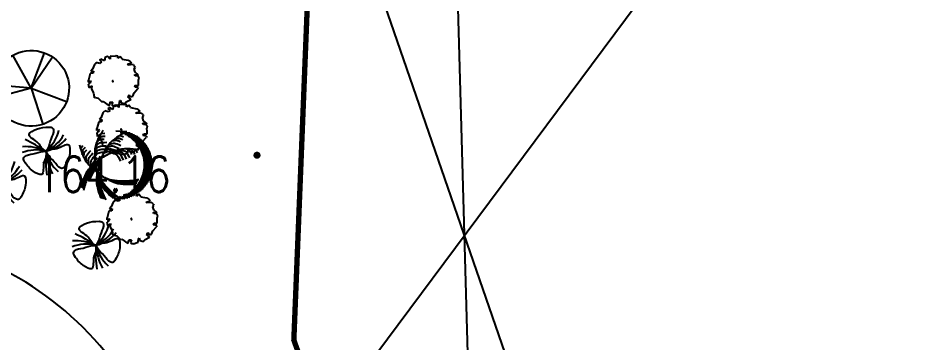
# Model space of a CAD drawing. Extents: x -809667 to 586099, y 3084146 to 3634412.
# Drawn here: x 381806.86 to 381832.26, y 3085769.42 to 3085778.52 of the extents above; entities that cross this region are included whole.
import ezdxf
from ezdxf.enums import TextEntityAlignment as Align

# ---------------------------------------------------------------- set-up
doc = ezdxf.new("R2010")
doc.units = 0
doc.header["$LTSCALE"] = 0.5
doc.linetypes.add('CONTINOUS', pattern=[0])
doc.layers.get('0').update_dxf_attribs({"linetype": 'CONTINUOUS'})
for name, color, linetype in [('A-S-TREE', 95, 'CONTINUOUS'), ('DIM_LEAD', 3, 'CONTINUOUS'), ('dxt', 252, 'CONTINUOUS'), ('GCD', 252, 'CONTINUOUS'), ('TREE', 3, 'CONTINUOUS'), ('TREE1', 7, 'CONTINUOUS'), ('图框', 4, 'CONTINUOUS'), ('树木', 94, 'CONTINUOUS'), ('绿化图层', 84, 'CONTINUOUS'), ('道路', 4, 'CONTINUOUS')]:
    doc.layers.add(name, color=color, linetype=linetype)
doc.styles.get("Standard").update_dxf_attribs({"font": 'rs.shx', "bigfont": 'hztxt.shx'})
doc.linetypes.add('443', pattern='A,5,[169,AAA.SHX,S=0.83,R=0,X=0,Y=0],5', length=10)

# ---------------------------------------------------------------- blocks, each defined once
blk = doc.blocks.new('GC200')
at = {"color": 0, "linetype": 'Continuous', "const_width": 0.2, "flags": 128}
blk.add_lwpolyline([(-0.1, 0, 1), (0.1, 0, 1)], format="xyb", close=True, dxfattribs=at)
blk = doc.blocks.new('TREE1')
at = {"layer": 'A-S-TREE', "color": 0}
for p, q in [((-50, 23), (36, 4021)), ((-50, 23), (-3120, 2586)), ((-49, 22), (-3255, -2371)), ((-49, 23), (-2621, -3042)), ((-50, 23), (629, -3920)), ((-50, 23), (3590, -1636)), ((-50, 23), (3937, -304))]:
    blk.add_line(p, q, dxfattribs=at)
blk.add_ellipse((-50, 22), major_axis=(4000, 0), ratio=1, dxfattribs=at)
blk = doc.blocks.new('T-7')
at = {"layer": 'TREE', "color": 8, "ltscale": 200, "xscale": 0.4020618556701031, "yscale": 0.4020618556701031, "zscale": 0.4020618556701031, "rotation": 199.2879054791862}
blk.add_blockref('TREE1', (4, 110), dxfattribs=at)
blk = doc.blocks.new('03')
at = {"layer": '树木', "color": 0}
for p, q in [((-0.616, 1.295), (-0.765, 0.994)), ((-0.566, 1.329), (-0.714, 1.031)), ((-0.518, 1.358), (-0.665, 1.062)), ((-0.472, 1.383), (-0.618, 1.088)), ((-0.428, 1.405), (-0.573, 1.111)), ((-0.385, 1.424), (-0.53, 1.131)), ((-0.343, 1.441), (-0.488, 1.149)), ((-0.303, 1.456), (-0.447, 1.164)), ((-0.263, 1.468), (-0.407, 1.178)), ((-0.224, 1.479), (-0.367, 1.189)), ((-0.186, 1.489), (-0.329, 1.199)), ((-0.148, 1.496), (-0.291, 1.208)), ((-0.112, 1.503), (-0.254, 1.215)), ((-0.076, 1.508), (-0.218, 1.221)), ((-0.04, 1.512), (-0.182, 1.225)), ((-0.005, 1.516), (-0.147, 1.229)), ((0.029, 1.518), (-0.112, 1.231)), ((0.063, 1.519), (-0.078, 1.232)), ((0.097, 1.519), (-0.045, 1.233)), ((0.13, 1.518), (-0.011, 1.232)), ((0.163, 1.516), (0.021, 1.231)), ((0.195, 1.513), (0.054, 1.229)), ((0.227, 1.51), (0.086, 1.225)), ((0.258, 1.506), (0.117, 1.221)), ((0.289, 1.501), (0.148, 1.217)), ((0.32, 1.495), (0.179, 1.211)), ((0.35, 1.488), (0.209, 1.205)), ((0.38, 1.481), (0.239, 1.198)), ((0.409, 1.473), (0.269, 1.19)), ((0.438, 1.464), (0.298, 1.182)), ((0.467, 1.455), (0.327, 1.173)), ((0.496, 1.445), (0.356, 1.163)), ((0.524, 1.434), (0.384, 1.152)), ((0.552, 1.423), (0.412, 1.141)), ((0.579, 1.411), (0.44, 1.129)), ((0.606, 1.398), (0.467, 1.117)), ((0.633, 1.384), (0.494, 1.104)), ((0.66, 1.37), (0.521, 1.09)), ((0.686, 1.355), (0.547, 1.075)), ((0.712, 1.34), (0.573, 1.06)), ((0.737, 1.324), (0.598, 1.044)), ((0.762, 1.307), (0.624, 1.028)), ((0.787, 1.289), (0.649, 1.01)), ((0.811, 1.271), (0.673, 0.992)), ((-0.875, 1.043), (-1.045, 0.699)), ((-0.794, 1.14), (-0.951, 0.823)), ((-0.728, 1.204), (-0.881, 0.896)), ((-0.67, 1.254), (-0.82, 0.951)), ((-0.254, 0.932), (-0.216, 0.957)), ((-0.216, 0.957), (-0.187, 0.974)), ((-0.197, 1.084), (-0.062, 1.101)), ((-0.187, 0.974), (-0.161, 0.985)), ((-0.161, 0.985), (-0.138, 0.991)), ((-0.138, 0.991), (-0.113, 0.992)), ((-0.113, 0.992), (-0.083, 0.991)), ((-0.083, 0.991), (-0.047, 0.988)), ((0.835, 1.252), (0.697, 0.974)), ((0.859, 1.233), (0.721, 0.954)), ((0.883, 1.212), (0.745, 0.934)), ((0.906, 1.191), (0.768, 0.913)), ((0.928, 1.169), (0.791, 0.892)), ((0.95, 1.146), (0.813, 0.869)), ((0.972, 1.123), (0.835, 0.846)), ((0.994, 1.098), (0.857, 0.822)), ((1.015, 1.073), (0.878, 0.797)), ((1.035, 1.047), (0.899, 0.771)), ((1.055, 1.02), (0.919, 0.744)), ((1.075, 0.992), (0.939, 0.717)), ((1.094, 0.963), (0.958, 0.688)), ((-0.86, 0.779), (-0.766, 0.877)), ((-0.808, 0.625), (-0.795, 0.668)), ((-0.795, 0.668), (-0.782, 0.7)), ((-0.782, 0.7), (-0.769, 0.724)), ((-0.769, 0.724), (-0.755, 0.744)), ((-0.755, 0.744), (-0.737, 0.761)), ((-0.737, 0.761), (-0.713, 0.779)), ((-0.733, 0.625), (-0.719, 0.645)), ((-0.719, 0.645), (-0.701, 0.662)), ((-0.713, 0.779), (-0.683, 0.8)), ((-0.701, 0.662), (-0.677, 0.68)), ((-0.677, 0.68), (-0.647, 0.701)), ((-0.576, 0.612), (-0.512, 0.669)), ((-0.378, 0.625), (-0.337, 0.672)), ((-0.337, 0.801), (-0.289, 0.833)), ((-0.337, 0.672), (-0.302, 0.707)), ((-0.302, 0.9), (-0.254, 0.932)), ((-0.302, 0.707), (-0.271, 0.733)), ((-0.289, 0.833), (-0.251, 0.857)), ((-0.271, 0.733), (-0.237, 0.751)), ((-0.251, 0.857), (-0.221, 0.874)), ((-0.248, 0.632), (-0.208, 0.644)), ((-0.237, 0.751), (-0.198, 0.763)), ((-0.221, 0.874), (-0.196, 0.885)), ((-0.208, 0.644), (-0.158, 0.651)), ((-0.198, 0.763), (-0.148, 0.77)), ((-0.196, 0.885), (-0.172, 0.891)), ((-0.172, 0.891), (-0.147, 0.893)), ((-0.158, 0.651), (-0.092, 0.656)), ((-0.148, 0.77), (-0.082, 0.775)), ((-0.147, 0.893), (-0.118, 0.892)), ((-0.118, 0.892), (-0.081, 0.889)), ((-0.092, 0.656), (-0.007, 0.66)), ((-0.082, 0.775), (0.003, 0.779)), ((1.112, 0.933), (0.977, 0.658)), ((1.13, 0.902), (0.995, 0.628)), ((1.148, 0.869), (1.012, 0.596)), ((1.165, 0.835), (1.029, 0.562)), ((1.181, 0.8), (1.046, 0.528)), ((1.196, 0.764), (1.061, 0.492)), ((1.211, 0.725), (1.076, 0.454)), ((1.224, 0.685), (1.09, 0.415)), ((1.237, 0.643), (1.103, 0.373)), ((-1.175, 0.191), (-1.137, 0.321)), ((-0.825, 0.57), (-0.808, 0.625)), ((-0.789, 0.471), (-0.772, 0.526)), ((-0.772, 0.526), (-0.759, 0.569)), ((-0.759, 0.569), (-0.746, 0.601)), ((-0.746, 0.601), (-0.733, 0.625)), ((-0.711, 0.308), (-0.708, 0.371)), ((-0.708, 0.371), (-0.704, 0.42)), ((-0.704, 0.42), (-0.696, 0.46)), ((-0.696, 0.46), (-0.681, 0.495)), ((-0.681, 0.495), (-0.658, 0.529)), ((-0.658, 0.529), (-0.623, 0.567)), ((-0.642, 0.272), (-0.637, 0.322)), ((-0.637, 0.322), (-0.629, 0.362)), ((-0.629, 0.362), (-0.615, 0.396)), ((-0.623, 0.567), (-0.576, 0.612)), ((-0.615, 0.396), (-0.591, 0.43)), ((-0.591, 0.43), (-0.557, 0.468)), ((-0.557, 0.468), (-0.509, 0.513)), ((-0.548, 0.298), (-0.525, 0.332)), ((-0.525, 0.332), (-0.49, 0.369)), ((-0.509, 0.513), (-0.445, 0.57)), ((-0.49, 0.369), (-0.442, 0.414)), ((-0.442, 0.414), (-0.379, 0.471)), ((-0.426, 0.289), (-0.378, 0.334)), ((-0.4, 0.285), (-0.358, 0.332)), ((-0.399, 0.387), (-0.358, 0.435)), ((-0.388, 0.506), (-0.347, 0.553)), ((-0.378, 0.334), (-0.314, 0.391)), ((-0.358, 0.435), (-0.323, 0.47)), ((-0.358, 0.332), (-0.324, 0.368)), ((-0.347, 0.553), (-0.313, 0.589)), ((-0.324, 0.368), (-0.292, 0.394)), ((-0.323, 0.47), (-0.292, 0.496)), ((-0.313, 0.589), (-0.281, 0.615)), ((-0.292, 0.496), (-0.259, 0.514)), ((-0.292, 0.394), (-0.259, 0.411)), ((-0.281, 0.615), (-0.248, 0.632)), ((-0.259, 0.514), (-0.219, 0.525)), ((-0.259, 0.411), (-0.219, 0.423)), ((-0.219, 0.525), (-0.169, 0.533)), ((-0.219, 0.423), (-0.169, 0.43)), ((-0.169, 0.533), (-0.103, 0.538)), ((-0.169, 0.43), (-0.104, 0.435)), ((-0.104, 0.435), (-0.018, 0.439)), ((-0.103, 0.538), (-0.018, 0.542)), ((1.248, 0.599), (1.115, 0.33)), ((1.259, 0.552), (1.126, 0.284)), ((1.267, 0.502), (1.135, 0.235)), ((1.274, 0.449), (1.143, 0.183)), ((1.279, 0.391), (1.149, 0.127)), ((1.282, 0.328), (1.152, 0.066)), ((-1.07, 0.184), (-1.066, 0.208)), ((-1.07, 0.157), (-1.07, 0.184)), ((-1.066, 0.123), (-1.07, 0.157)), ((-1.066, 0.208), (-1.058, 0.232)), ((-1.059, 0.078), (-1.066, 0.123)), ((-1.048, 0.021), (-1.059, 0.078)), ((-1.058, 0.232), (-1.045, 0.259)), ((-1.045, 0.259), (-1.028, 0.291)), ((-0.992, 0.113), (-0.988, 0.137)), ((-0.992, 0.086), (-0.992, 0.113)), ((-0.988, 0.052), (-0.992, 0.086)), ((-0.988, 0.137), (-0.98, 0.161)), ((-0.981, 0.007), (-0.988, 0.052)), ((-0.97, -0.05), (-0.981, 0.007)), ((-0.98, 0.161), (-0.967, 0.188)), ((-0.967, 0.188), (-0.95, 0.22)), ((-0.886, 0.022), (-0.881, 0.063)), ((-0.882, -0.016), (-0.886, 0.022)), ((-0.881, 0.063), (-0.867, 0.112)), ((-0.867, 0.112), (-0.846, 0.174)), ((-0.846, 0.174), (-0.816, 0.254)), ((-0.781, -0.035), (-0.776, 0.006)), ((-0.776, 0.006), (-0.763, 0.055)), ((-0.763, 0.055), (-0.741, 0.118)), ((-0.741, 0.118), (-0.711, 0.197)), ((-0.658, -0.001), (-0.636, 0.061)), ((-0.644, 0.21), (-0.642, 0.272)), ((-0.636, 0.061), (-0.606, 0.141)), ((-0.577, 0.111), (-0.575, 0.174)), ((-0.575, 0.174), (-0.571, 0.223)), ((-0.571, 0.223), (-0.563, 0.263)), ((-0.564, -0.042), (-0.542, 0.02)), ((-0.563, 0.263), (-0.548, 0.298)), ((-0.542, 0.02), (-0.512, 0.1)), ((-0.513, 0.031), (-0.511, 0.094)), ((-0.511, 0.094), (-0.507, 0.143)), ((-0.507, 0.143), (-0.498, 0.183)), ((-0.498, 0.183), (-0.484, 0.218)), ((-0.484, 0.218), (-0.46, 0.252)), ((-0.46, 0.252), (-0.426, 0.289)), ((1.256, 0.074), (1.135, -0.17)), ((1.273, 0.175), (1.147, -0.078)), ((1.28, 0.257), (1.152, -0.001)), ((-0.871, -0.055), (-0.882, -0.016)), ((-0.852, -0.1), (-0.871, -0.055)), ((-0.825, -0.157), (-0.852, -0.1)), ((-0.778, -0.072), (-0.781, -0.035)), ((-0.766, -0.112), (-0.778, -0.072)), ((-0.747, -0.157), (-0.766, -0.112)), ((-0.72, -0.214), (-0.747, -0.157)), ((-0.676, -0.091), (-0.671, -0.05)), ((-0.673, -0.129), (-0.676, -0.091)), ((-0.662, -0.168), (-0.673, -0.129)), ((-0.671, -0.05), (-0.658, -0.001)), ((-0.642, -0.214), (-0.662, -0.168)), ((-0.615, -0.27), (-0.642, -0.214)), ((-0.582, -0.132), (-0.577, -0.091)), ((-0.579, -0.17), (-0.582, -0.132)), ((-0.568, -0.209), (-0.579, -0.17)), ((-0.577, -0.091), (-0.564, -0.042)), ((-0.549, -0.255), (-0.568, -0.209)), ((-0.522, -0.311), (-0.549, -0.255)), ((-0.507, -0.373), (-0.545, -0.296)), ((-0.413, -0.332), (-0.451, -0.255)), ((1.213, -0.081), (1.117, -0.275)), ((-0.969, -0.678), (-1.039, -0.562)), ((-0.93, -0.537), (-0.942, -0.502)), ((-0.919, -0.564), (-0.93, -0.537)), ((-0.908, -0.586), (-0.919, -0.564)), ((-0.893, -0.606), (-0.908, -0.586)), ((-0.872, -0.624), (-0.893, -0.606)), ((-0.845, -0.645), (-0.872, -0.624)), ((-0.825, -0.529), (-0.837, -0.494)), ((-0.814, -0.556), (-0.825, -0.529)), ((-0.803, -0.578), (-0.814, -0.556)), ((-0.788, -0.597), (-0.803, -0.578)), ((-0.767, -0.616), (-0.788, -0.597)), ((-0.733, -0.449), (-0.77, -0.372)), ((-0.74, -0.637), (-0.767, -0.616)), ((-0.702, -0.507), (-0.733, -0.449)), ((-0.675, -0.55), (-0.702, -0.507)), ((-0.648, -0.582), (-0.675, -0.55)), ((-0.62, -0.411), (-0.658, -0.334)), ((-0.618, -0.605), (-0.648, -0.582)), ((-0.589, -0.469), (-0.62, -0.411)), ((-0.582, -0.623), (-0.618, -0.605)), ((-0.562, -0.512), (-0.589, -0.469)), ((-0.536, -0.64), (-0.582, -0.623)), ((-0.535, -0.543), (-0.562, -0.512)), ((-0.506, -0.567), (-0.535, -0.543)), ((-0.476, -0.431), (-0.507, -0.373)), ((-0.469, -0.585), (-0.506, -0.567)), ((-0.449, -0.474), (-0.476, -0.431)), ((-0.423, -0.602), (-0.469, -0.585)), ((-0.422, -0.505), (-0.449, -0.474)), ((-0.363, -0.621), (-0.423, -0.602)), ((-0.393, -0.529), (-0.422, -0.505)), ((-0.382, -0.39), (-0.413, -0.332)), ((-0.356, -0.547), (-0.393, -0.529)), ((-0.355, -0.433), (-0.382, -0.39)), ((-0.31, -0.564), (-0.356, -0.547)), ((-0.328, -0.465), (-0.355, -0.433)), ((-0.299, -0.488), (-0.328, -0.465)), ((-0.25, -0.583), (-0.31, -0.564)), ((-0.262, -0.506), (-0.299, -0.488)), ((-0.216, -0.524), (-0.262, -0.506)), ((-0.156, -0.542), (-0.216, -0.524)), ((-0.807, -0.67), (-0.845, -0.645)), ((-0.758, -0.701), (-0.807, -0.67)), ((-0.703, -0.661), (-0.74, -0.637)), ((-0.653, -0.692), (-0.703, -0.661)), ((-0.476, -0.659), (-0.536, -0.64))]:
    blk.add_line(p, q, dxfattribs=at)
for centre, radius, start, end in [((1.529, 0.053), 2.01, 145.484, 157.144), ((1.13, 1.067), 2.01, 184.5918, 196.2518), ((0.723, 0.392), 1.136, 157.144, 178.0247), ((-1.037, 1.127), 2.015, 333.2953, 346.1281), ((-1.695, 1.287), 2.564, 344.0494, 348.9103), ((-1.525, 1.295), 2.429, 341.9996, 346.9383), ((-0.949, 1.103), 1.865, 340.6014, 347.749), ((-0.615, 0.978), 1.543, 341.8041, 348.6651), ((0.29, 0.822), 1.136, 196.2518, 217.1325), ((2.203, 0.341), 2.616, 178.0247, 188.7387), ((-1.695, 1.287), 2.564, 331.6293, 339.1884), ((-0.949, 1.103), 1.865, 330.5829, 340.6014), ((-1.525, 1.295), 2.429, 336.1061, 341.9996), ((-1.695, 1.287), 2.564, 339.1884, 344.0494), ((-0.615, 0.978), 1.543, 333.0784, 341.8041), ((0.455, 1.367), 2.01, 212.167, 223.827), ((1.471, 1.716), 2.616, 217.1325, 227.8465), ((-1.525, 1.295), 2.429, 320.6626, 328.3844), ((-1.695, 1.287), 2.564, 324.0702, 331.6293), ((-0.615, 0.978), 1.543, 310.3156, 321.697), ((-0.949, 1.103), 1.865, 321.6616, 330.5829), ((-0.255, 0.733), 1.141, 313.3698, 333.2953), ((-1.525, 1.295), 2.429, 328.3844, 336.1061), ((-0.615, 0.978), 1.543, 321.697, 333.0784), ((-0.176, 0.762), 1.136, 223.827, 244.7077), ((0.457, 2.1), 2.616, 244.7077, 255.4217), ((2.109, 0.327), 2.521, 188.7387, 199.6532), ((1.426, 0.349), 1.865, 199.0237, 207.9449), ((1.834, 0.799), 2.429, 206.9459, 214.6677), ((1.407, 1.646), 2.521, 227.8465, 238.7609), ((-1.203, 1.737), 2.521, 302.4554, 313.3698), ((-0.949, 1.103), 1.865, 312.7403, 321.6616), ((-0.232, 2.062), 2.564, 284.5956, 292.1547), ((0.1, 1.47), 2.015, 286.2616, 299.0944), ((-0.11, 1.943), 2.429, 289.0724, 294.9659), ((-0.232, 2.062), 2.564, 292.1547, 297.0157), ((0.142, 1.391), 1.865, 293.5677, 300.7153), ((-0.11, 1.943), 2.429, 294.9659, 299.9046), ((0.278, 1.061), 1.543, 294.7704, 301.6313), ((-0.232, 2.062), 2.564, 297.0157, 301.8766), ((-0.706, 0.442), 1.136, 270.8607, 291.7414), ((1.894, 0.958), 2.564, 210.3535, 217.9126), ((1.177, 0.094), 1.543, 196.5989, 207.9803), ((-1.254, 1.817), 2.616, 291.7414, 302.4554), ((0.808, -0.138), 1.141, 199.6532, 219.5786), ((1.426, 0.349), 1.865, 207.9449, 216.8662), ((0.433, 2.009), 2.521, 255.4217, 266.3361), ((1.177, 0.094), 1.543, 207.9803, 219.3617), ((1.834, 0.799), 2.429, 214.6677, 222.3894), ((1.894, 0.958), 2.564, 217.9126, 225.4718), ((0.863, 1.233), 1.865, 238.1314, 247.0527), ((0.896, 1.839), 2.429, 246.0537, 253.7754), ((0.842, 2.001), 2.564, 249.4612, 257.0204), ((0.831, 0.877), 1.543, 235.7067, 247.0881), ((0.142, 1.391), 1.865, 265.7066, 274.6279), ((-0.11, 1.943), 2.429, 273.6289, 281.3506), ((-0.232, 2.062), 2.564, 277.0364, 284.5956), ((0.278, 1.061), 1.543, 263.2819, 274.6633), ((0.691, 0.465), 1.141, 238.7609, 258.6864), ((0.863, 1.233), 1.865, 247.0527, 255.974), ((0.896, 1.839), 2.429, 253.7754, 261.4972), ((0.831, 0.877), 1.543, 247.0881, 258.4695), ((0.842, 2.001), 2.564, 257.0204, 264.5795), ((0.345, 0.631), 1.141, 266.3361, 286.2616), ((0.142, 1.391), 1.865, 274.6279, 283.5492), ((-0.11, 1.943), 2.429, 281.3506, 289.0724), ((0.278, 1.061), 1.543, 274.6633, 286.0447), ((0.863, 1.233), 1.865, 255.974, 265.9925), ((0.831, 0.877), 1.543, 258.4695, 267.1952), ((0.896, 1.839), 2.429, 261.4972, 267.3907), ((0.142, 1.391), 1.865, 283.5492, 293.5677), ((0.842, 2.001), 2.564, 264.5795, 269.4404), ((0.278, 1.061), 1.543, 286.0447, 294.7704), ((0.863, 1.233), 1.865, 265.9925, 273.1401), ((0.896, 1.839), 2.429, 267.3907, 272.3294), ((0.842, 2.001), 2.564, 269.4404, 274.3014), ((-0.719, 1.316), 2.01, 259.2007, 270.8607), ((1.483, 0.42), 2.015, 219.5786, 232.4114), ((1.426, 0.349), 1.865, 216.8662, 226.8847), ((1.177, 0.094), 1.543, 219.3617, 228.0874), ((1.834, 0.799), 2.429, 222.3894, 228.2829), ((1.894, 0.958), 2.564, 225.4718, 230.3327), ((0.863, 1.323), 2.015, 258.6864, 271.5192), ((0.831, 0.877), 1.543, 267.1952, 274.0561), ((1.177, 0.094), 1.543, 228.0874, 234.9484), ((1.426, 0.349), 1.865, 226.8847, 234.0323), ((1.834, 0.799), 2.429, 228.2829, 233.2216), ((1.894, 0.958), 2.564, 230.3327, 235.1936)]:
    blk.add_arc(centre, radius, start, end, dxfattribs=at)
blk = doc.blocks.new('*E54')
at = {"layer": 'TREE', "color": 0}
blk.add_ellipse((-2.37, 3.56), major_axis=(2.7, 1.39), ratio=1, start_param=0.518575, end_param=0.519414, dxfattribs=at)
blk = doc.blocks.new('A$C4C586FE1')
at = {"layer": 'TREE', "color": 0}
for p, q in [((570, 2555), (514, 2441)), ((785, 2557), (585, 2566)), ((842, 2436), (785, 2557)), ((1100, 2801), (873, 2660)), ((873, 2660), (885, 2449)), ((1294, 2743), (1193, 2819)), ((1261, 2599), (1294, 2743)), ((1389, 2617), (1261, 2599)), ((1418, 2836), (1389, 2617)), ((1787, 2660), (1418, 2836)), ((1875, 2686), (1787, 2660)), ((2108, 2532), (1875, 2686)), ((2273, 2551), (2261, 2516)), ((208, 2079), (171, 1878)), ((330, 2136), (208, 2079)), ((514, 2441), (288, 2276)), ((288, 2276), (288, 2250)), ((288, 2250), (484, 2157)), ((422, 2031), (330, 2136)), ((484, 2157), (422, 2031)), ((885, 2449), (842, 2436)), ((2261, 2516), (2108, 2532)), ((2411, 2297), (2336, 2500)), ((2434, 2275), (2411, 2297)), ((2565, 2086), (2434, 2275)), ((2577, 1905), (2565, 2086)), ((2688, 2051), (2577, 1905)), ((6, 1547), (198, 1550)), ((171, 1878), (16, 1628)), ((198, 1550), (173, 1443)), ((2666, 1735), (2772, 1843)), ((2724, 1646), (2666, 1735)), ((2799, 1744), (2724, 1646)), ((2788, 1244), (2821, 1629)), ((173, 1443), (0, 1425)), ((0, 1425), (27, 1279)), ((27, 1279), (67, 1102)), ((67, 988), (67, 1102)), ((2632, 1202), (2788, 1244)), ((2635, 1086), (2632, 1202)), ((2775, 1105), (2635, 1086)), ((2702, 978), (2775, 1105)), ((67, 988), (157, 906)), ((335, 852), (122, 842)), ((123, 841), (320, 727)), ((157, 906), (291, 931)), ((291, 931), (335, 852)), ((320, 727), (414, 564)), ((414, 564), (369, 464)), ((2275, 501), (2371, 599)), ((2371, 599), (2563, 580)), ((2643, 702), (2702, 978)), ((513, 326), (783, 402)), ((827, 368), (610, 253)), ((783, 402), (827, 368)), ((1176, 133), (821, 132)), ((1176, 133), (1302, 10)), ((1302, 10), (1413, 132)), ((1413, 132), (1432, 0)), ((1540, 5), (1587, 59)), ((1587, 59), (1859, 85)), ((1826, 254), (2000, 124)), ((1859, 85), (1826, 254)), ((2130, 415), (2352, 350)), ((2132, 192), (2130, 415)), ((2419, 413), (2275, 501))]:
    blk.add_line(p, q, dxfattribs=at)
at = {"layer": 'TREE', "color": 0, "extrusion": (0, 0, -1)}
for major_axis, start_param, end_param in [((1003, 1003), -1.426629, -1.413216), ((1003, 1003), -1.011805, -0.945114), ((1003, 1003), -0.139248, -0.081961), ((839, 1144), 0.475418, 0.633835), ((1003, 1003), 4.017991, 4.075425), ((1003, 1003), 0.553886, 0.636541), ((1003, 1003), 1.314933, 1.417635), ((839, 1143), 3.200433, 3.340883), ((839, 1144), 2.942836, 3.115157), ((1003, 1003), 2.270337, 2.346427), ((1003, 1003), 1.829101, 1.934165), ((1003, 1003), 1.573401, 1.638153)]:
    blk.add_ellipse((1418, 1418), major_axis=major_axis, ratio=1, start_param=start_param, end_param=end_param, dxfattribs=at)
at = {"layer": 'TREE', "color": 0, "linetype": 'Continuous'}
for start_param, end_param in [(0.01341, 3.155003), (3.155003, 6.296595)]:
    blk.add_ellipse((1466, 1447), major_axis=(19.2, 19.2), ratio=1, start_param=start_param, end_param=end_param, dxfattribs=at)
at = {"layer": 'TREE', "color": 8, "linetype": 'CONTINOUS', "extrusion": (0, 0, -1), "xscale": 467.4085850556439, "yscale": 467.4085850556439, "zscale": -467.4085850556439, "rotation": 278.9250190116231}
blk.add_blockref('*E54', (-2893, 66), dxfattribs=at)
blk = doc.blocks.new('白玉兰')
at = {"color": 0}
for centre, radius, start, end in [((-1261, 1665), 2054, 309.3934, 347.1655), ((-4729, -6984), 8429, 56.1879, 65.279), ((-713, 1844), 1941, 291.8214, 332.6346), ((-478, 2077), 2115, 283.2993, 320.8528), ((-559, -2135), 2214, 76.7033, 111.4018), ((-1148, -2037), 2310, 61.625, 95.1491), ((4371, -556), 4392, 172.1708, 190.6677), ((2827, 107), 2821, 182.2544, 209.8868), ((2146, 475), 2185, 193.3063, 228.4107)]:
    blk.add_arc(centre, radius, start, end, dxfattribs=at)
for points in [[(-33, 16), (-233, 73), (-342, 562), (-1254, 922), (-425, 1375), (-33, 1392), (376, 1386), (477, 1091), (236, 716), (185, 277), (29, 67), (-7, 18)], [(36, -22), (99, -220), (-250, -580), (-51, -1540), (-885, -1095), (-1114, -777), (-1334, -432), (-1142, -186), (-697, -181), (-301, 17), (-41, 2), (21, -1)], [(8, 31), (155, 177), (635, 34), (1395, 653), (1385, -291), (1209, -641), (1004, -995), (697, -939), (487, -546), (129, -287), (22, -49), (-3, 7)]]:
    blk.add_open_spline(points, degree=3, knots=[0, 0, 0, 0, 621.989778, 1340.944545, 1869.007736, 2592.427455, 2798.699245, 2915.827596, 3435.261502, 4029.77129, 4212.300518, 4212.300518, 4212.300518, 4212.300518], dxfattribs=at)

msp = doc.modelspace()

# ---------------------------------------------------------------- linework, layer by layer
at = {"layer": 'DIM_LEAD', "linetype": 'Continuous'}
msp.add_line((381819.761, 3085758.917), (381818.463, 3085804.652), dxfattribs=at)
at = {"layer": 'dxt', "color": 252, "linetype": 'Continuous'}
msp.add_lwpolyline([(381661.705, 3085560.704), (381978.444, 3085986.058)], dxfattribs=at)
at = {"layer": 'dxt', "color": 252, "linetype": 'Continuous', "elevation": -855.223, "flags": 128}
msp.add_lwpolyline([(381822.317, 3085764.062), (381822.031, 3085764.75), (381816.25, 3085781.5), (381832.136, 3085789.215), (381840.099, 3085772.566)], close=True, dxfattribs=at)
at = {"layer": 'dxt', "color": 252, "linetype": '443', "const_width": 0.15, "flags": 128}
msp.add_lwpolyline([(381815.188, 3085784.25), (381814.594, 3085769.5), (381815.406, 3085767.25)], dxfattribs=at)
at = {"layer": '道路', "linetype": 'Continuous'}
msp.add_arc((381802.346, 3085763.463), 9, 32.0138, 125.5035, dxfattribs=at)

# ---------------------------------------------------------------- block references
at = {"layer": 'GCD', "color": 8, "linetype": 'Continuous'}
ref = msp.add_blockref('GC200', (381813.561, 3085774.68, 164.157), dxfattribs=dict(at, xscale=0.5, yscale=0.5, zscale=0.5))
ref.add_attrib('height', '164.16', dxfattribs={"linetype": 'Continuous', "height": 1, "width": 0.8}).set_placement((381807.364, 3085774.149, 164.157), align=Align.MIDDLE_LEFT)
at = {"layer": 'TREE1', "color": 8, "xscale": 0.000659999999916181, "yscale": 0.000659999999916181, "zscale": 0.000659999999916181}
msp.add_blockref('T-7', (381807.214, 3085776.485), dxfattribs=at)
at = {"layer": '图框', "color": 8, "xscale": 0.0005, "yscale": 0.0005, "zscale": 0.0005, "rotation": 169.6965101826048}
for p in [(381810.369, 3085777.337), (381810.606, 3085775.977), (381810.893, 3085773.475)]:
    msp.add_blockref('A$C4C586FE1', p, dxfattribs=at)
at = {"layer": '树木', "color": 8, "xscale": 0.8, "yscale": 0.8, "zscale": 0.8, "rotation": 292.8030004997092}
msp.add_blockref('03', (381809.413, 3085774.364), dxfattribs=at)
at = {"layer": '绿化图层', "color": 8, "linetype": 'Continuous', "xscale": 0.0004880798049271107, "yscale": 0.0004880798049271107, "zscale": 0.04880798235096967}
for p in [(381807.647, 3085774.789), (381806.407, 3085773.914), (381809.048, 3085772.151)]:
    msp.add_blockref('白玉兰', p, dxfattribs=at)

doc.saveas('drawing.dxf')
